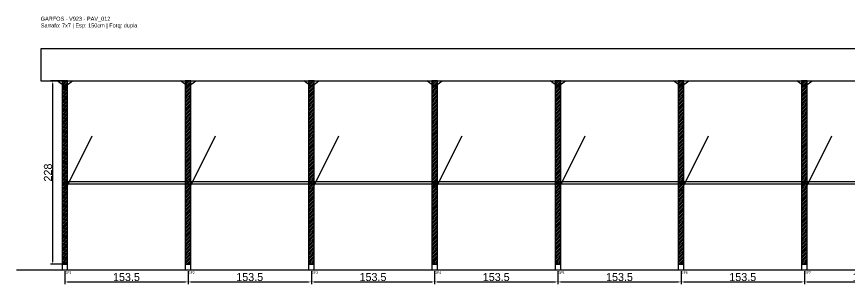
# Model space of a CAD drawing. Header units: metres. Extents: x -30 to 2086, y -25 to 308.
# Drawn here: x -30 to 1007, y -25 to 308 of the extents above; entities that cross this region are included whole.
import ezdxf

# ---------------------------------------------------------------- set-up
doc = ezdxf.new("R2010")
doc.units = ezdxf.units.M
for name, color, linetype in [('BARRA_ANCORAGEM', 1, 'Continuous'), ('COTA', 241, 'Continuous'), ('GARFOS OK', 3, 'Continuous'), ('NOME DA VIGA', 6, 'Continuous'), ('SARR_7x7', 40, 'Continuous'), ('TIRAS REESCORAMENTO', 252, 'Continuous'), ('VIGAS', 3, 'Continuous')]:
    doc.layers.add(name, color=color, linetype=linetype)
doc.dimstyles.new('EZ DXF', dxfattribs={"dimtxt": 10, "dimasz": 3.5, "dimexe": 3, "dimexo": 1.5, "dimgap": 1, "dimtad": 1, "dimdec": 1, "dimdsep": 46, "dimcen": 2.5, "dimazin": 3, "dimtfac": 1, "dimtmove": 0, "dimatfit": 3})

msp = doc.modelspace()

# ---------------------------------------------------------------- hatches: boundary and pattern name
at = {"layer": 'COTA'}
h = msp.add_hatch(dxfattribs=at)
h.set_pattern_fill('ANSI31', scale=0.5)
h.paths.add_polyline_path([(26.5, 0), (33.5, 0), (33.5, 228), (26.5, 228)])
h = msp.add_hatch(dxfattribs=at)
h.set_pattern_fill('ANSI31', scale=0.5)
h.paths.add_polyline_path([(180.04, 0), (187.04, 0), (187.04, 228), (180.04, 228)])
h = msp.add_hatch(dxfattribs=at)
h.set_pattern_fill('ANSI31', scale=0.5)
h.paths.add_polyline_path([(333.57, 0), (340.57, 0), (340.57, 228), (333.57, 228)])
h = msp.add_hatch(dxfattribs=at)
h.set_pattern_fill('ANSI31', scale=0.5)
h.paths.add_polyline_path([(487.11, 0), (494.11, 0), (494.11, 228), (487.11, 228)])
h = msp.add_hatch(dxfattribs=at)
h.set_pattern_fill('ANSI31', scale=0.5)
h.paths.add_polyline_path([(640.65, 0), (647.65, 0), (647.65, 228), (640.65, 228)])
h = msp.add_hatch(dxfattribs=at)
h.set_pattern_fill('ANSI31', scale=0.5)
h.paths.add_polyline_path([(794.19, 0), (801.19, 0), (801.19, 228), (794.19, 228)])
h = msp.add_hatch(dxfattribs=at)
h.set_pattern_fill('ANSI31', scale=0.5)
h.paths.add_polyline_path([(947.72, 0), (954.72, 0), (954.72, 228), (947.72, 228)])

# ---------------------------------------------------------------- linework, layer by layer
at = {"layer": 'BARRA_ANCORAGEM'}
for p, q in [((30, 91.2), (64.2, 159.6)), ((183.54, 91.2), (217.74, 159.6)), ((337.07, 91.2), (371.27, 159.6)), ((490.61, 91.2), (524.81, 159.6)), ((644.15, 91.2), (678.35, 159.6)), ((797.69, 91.2), (831.89, 159.6)), ((951.22, 91.2), (985.42, 159.6))]:
    msp.add_line(p, q, dxfattribs=at)
at = {"layer": 'GARFOS OK'}
for p, q in [((30, 221), (20.5, 228)), ((20.5, 228), (39.5, 228)), ((30, 221), (39.5, 228)), ((183.54, 221), (174.04, 228)), ((174.04, 228), (193.04, 228)), ((183.54, 221), (193.04, 228)), ((337.07, 221), (327.57, 228)), ((327.57, 228), (346.57, 228)), ((337.07, 221), (346.57, 228)), ((490.61, 221), (481.11, 228)), ((481.11, 228), (500.11, 228)), ((490.61, 221), (500.11, 228)), ((644.15, 221), (634.65, 228)), ((634.65, 228), (653.65, 228)), ((644.15, 221), (653.65, 228)), ((797.69, 221), (788.19, 228)), ((788.19, 228), (807.19, 228)), ((797.69, 221), (807.19, 228)), ((951.22, 221), (941.72, 228)), ((941.72, 228), (960.72, 228)), ((951.22, 221), (960.72, 228))]:
    msp.add_line(p, q, dxfattribs=at)
at = {"layer": 'GARFOS OK', "linetype": 'CONTINUOUS'}
msp.add_line((-30, -7), (2085.98, -7), dxfattribs=at)
at = {"layer": 'GARFOS OK'}
for points in [[(26.5, 0), (33.5, 0), (33.5, 228), (26.5, 228), (26.5, 0)], [(180.04, 0), (187.04, 0), (187.04, 228), (180.04, 228), (180.04, 0)], [(333.57, 0), (340.57, 0), (340.57, 228), (333.57, 228), (333.57, 0)], [(487.11, 0), (494.11, 0), (494.11, 228), (487.11, 228), (487.11, 0)], [(640.65, 0), (647.65, 0), (647.65, 228), (640.65, 228), (640.65, 0)], [(794.19, 0), (801.19, 0), (801.19, 228), (794.19, 228), (794.19, 0)], [(947.72, 0), (954.72, 0), (954.72, 228), (947.72, 228), (947.72, 0)]]:
    msp.add_lwpolyline(points, dxfattribs=at)
at = {"layer": 'SARR_7x7'}
for points in [[(26.5, -7), (33.5, -7), (33.5, 0), (26.5, 0), (26.5, -7)], [(180.04, -7), (187.04, -7), (187.04, 0), (180.04, 0), (180.04, -7)], [(333.57, -7), (340.57, -7), (340.57, 0), (333.57, 0), (333.57, -7)], [(487.11, -7), (494.11, -7), (494.11, 0), (487.11, 0), (487.11, -7)], [(640.65, -7), (647.65, -7), (647.65, 0), (640.65, 0), (640.65, -7)], [(794.19, -7), (801.19, -7), (801.19, 0), (794.19, 0), (794.19, -7)], [(947.72, -7), (954.72, -7), (954.72, 0), (947.72, 0), (947.72, -7)]]:
    msp.add_lwpolyline(points, dxfattribs=at)
at = {"layer": 'TIRAS REESCORAMENTO'}
for points in [[(30, 100), (183.54, 100), (183.54, 102.5), (30, 102.5), (30, 100)], [(183.54, 100), (337.07, 100), (337.07, 102.5), (183.54, 102.5), (183.54, 100)], [(337.07, 100), (490.61, 100), (490.61, 102.5), (337.07, 102.5), (337.07, 100)], [(490.61, 100), (644.15, 100), (644.15, 102.5), (490.61, 102.5), (490.61, 100)], [(644.15, 100), (797.69, 100), (797.69, 102.5), (644.15, 102.5), (644.15, 100)], [(797.69, 100), (951.22, 100), (951.22, 102.5), (797.69, 102.5), (797.69, 100)], [(951.22, 100), (1104.76, 100), (1104.76, 102.5), (951.22, 102.5), (951.22, 100)]]:
    msp.add_lwpolyline(points, dxfattribs=at)
at = {"layer": 'VIGAS'}
msp.add_lwpolyline([(0, 228), (2055.98, 228), (2055.98, 268), (0, 268), (0, 228)], dxfattribs=at)

# ---------------------------------------------------------------- texts
at = {"layer": 'NOME DA VIGA'}
for s, p in [('GF1', (30, -12)), ('GF2', (183.54, -12)), ('GF3', (337.07, -12)), ('GF4', (490.61, -12)), ('GF5', (644.15, -12)), ('GF6', (797.69, -12)), ('GF7', (951.22, -12))]:
    msp.add_text(s, height=3, dxfattribs=at).set_placement(p)
at = {"layer": 'NOME DA VIGA', "insert": (0, 293), "char_height": 5, "attachment_point": 7}
msp.add_mtext('GARFOS - V923 - PAV_012\\PSarrafo: 7x7 | Esp: 150cm | Forq: dupla', dxfattribs=at)

# ---------------------------------------------------------------- dimensions: what is measured, and where the dimension line sits
at = {"layer": 'COTA'}
msp.add_linear_dim(base=(15, 0), p1=(30, 0), p2=(30, 228), angle=90, dimstyle='EZ DXF', dxfattribs=at).render()
for base, p1, p2 in [((30, -22), (30, -7), (183.54, -7)), ((183.54, -22), (183.54, -7), (337.07, -7)), ((337.07, -22), (337.07, -7), (490.61, -7)), ((490.61, -22), (490.61, -7), (644.15, -7)), ((644.15, -22), (644.15, -7), (797.69, -7)), ((797.69, -22), (797.69, -7), (951.22, -7)), ((951.22, -22), (951.22, -7), (1104.76, -7))]:
    msp.add_linear_dim(base=base, p1=p1, p2=p2, dimstyle='EZ DXF', dxfattribs=at).render()

doc.saveas('drawing.dxf')
